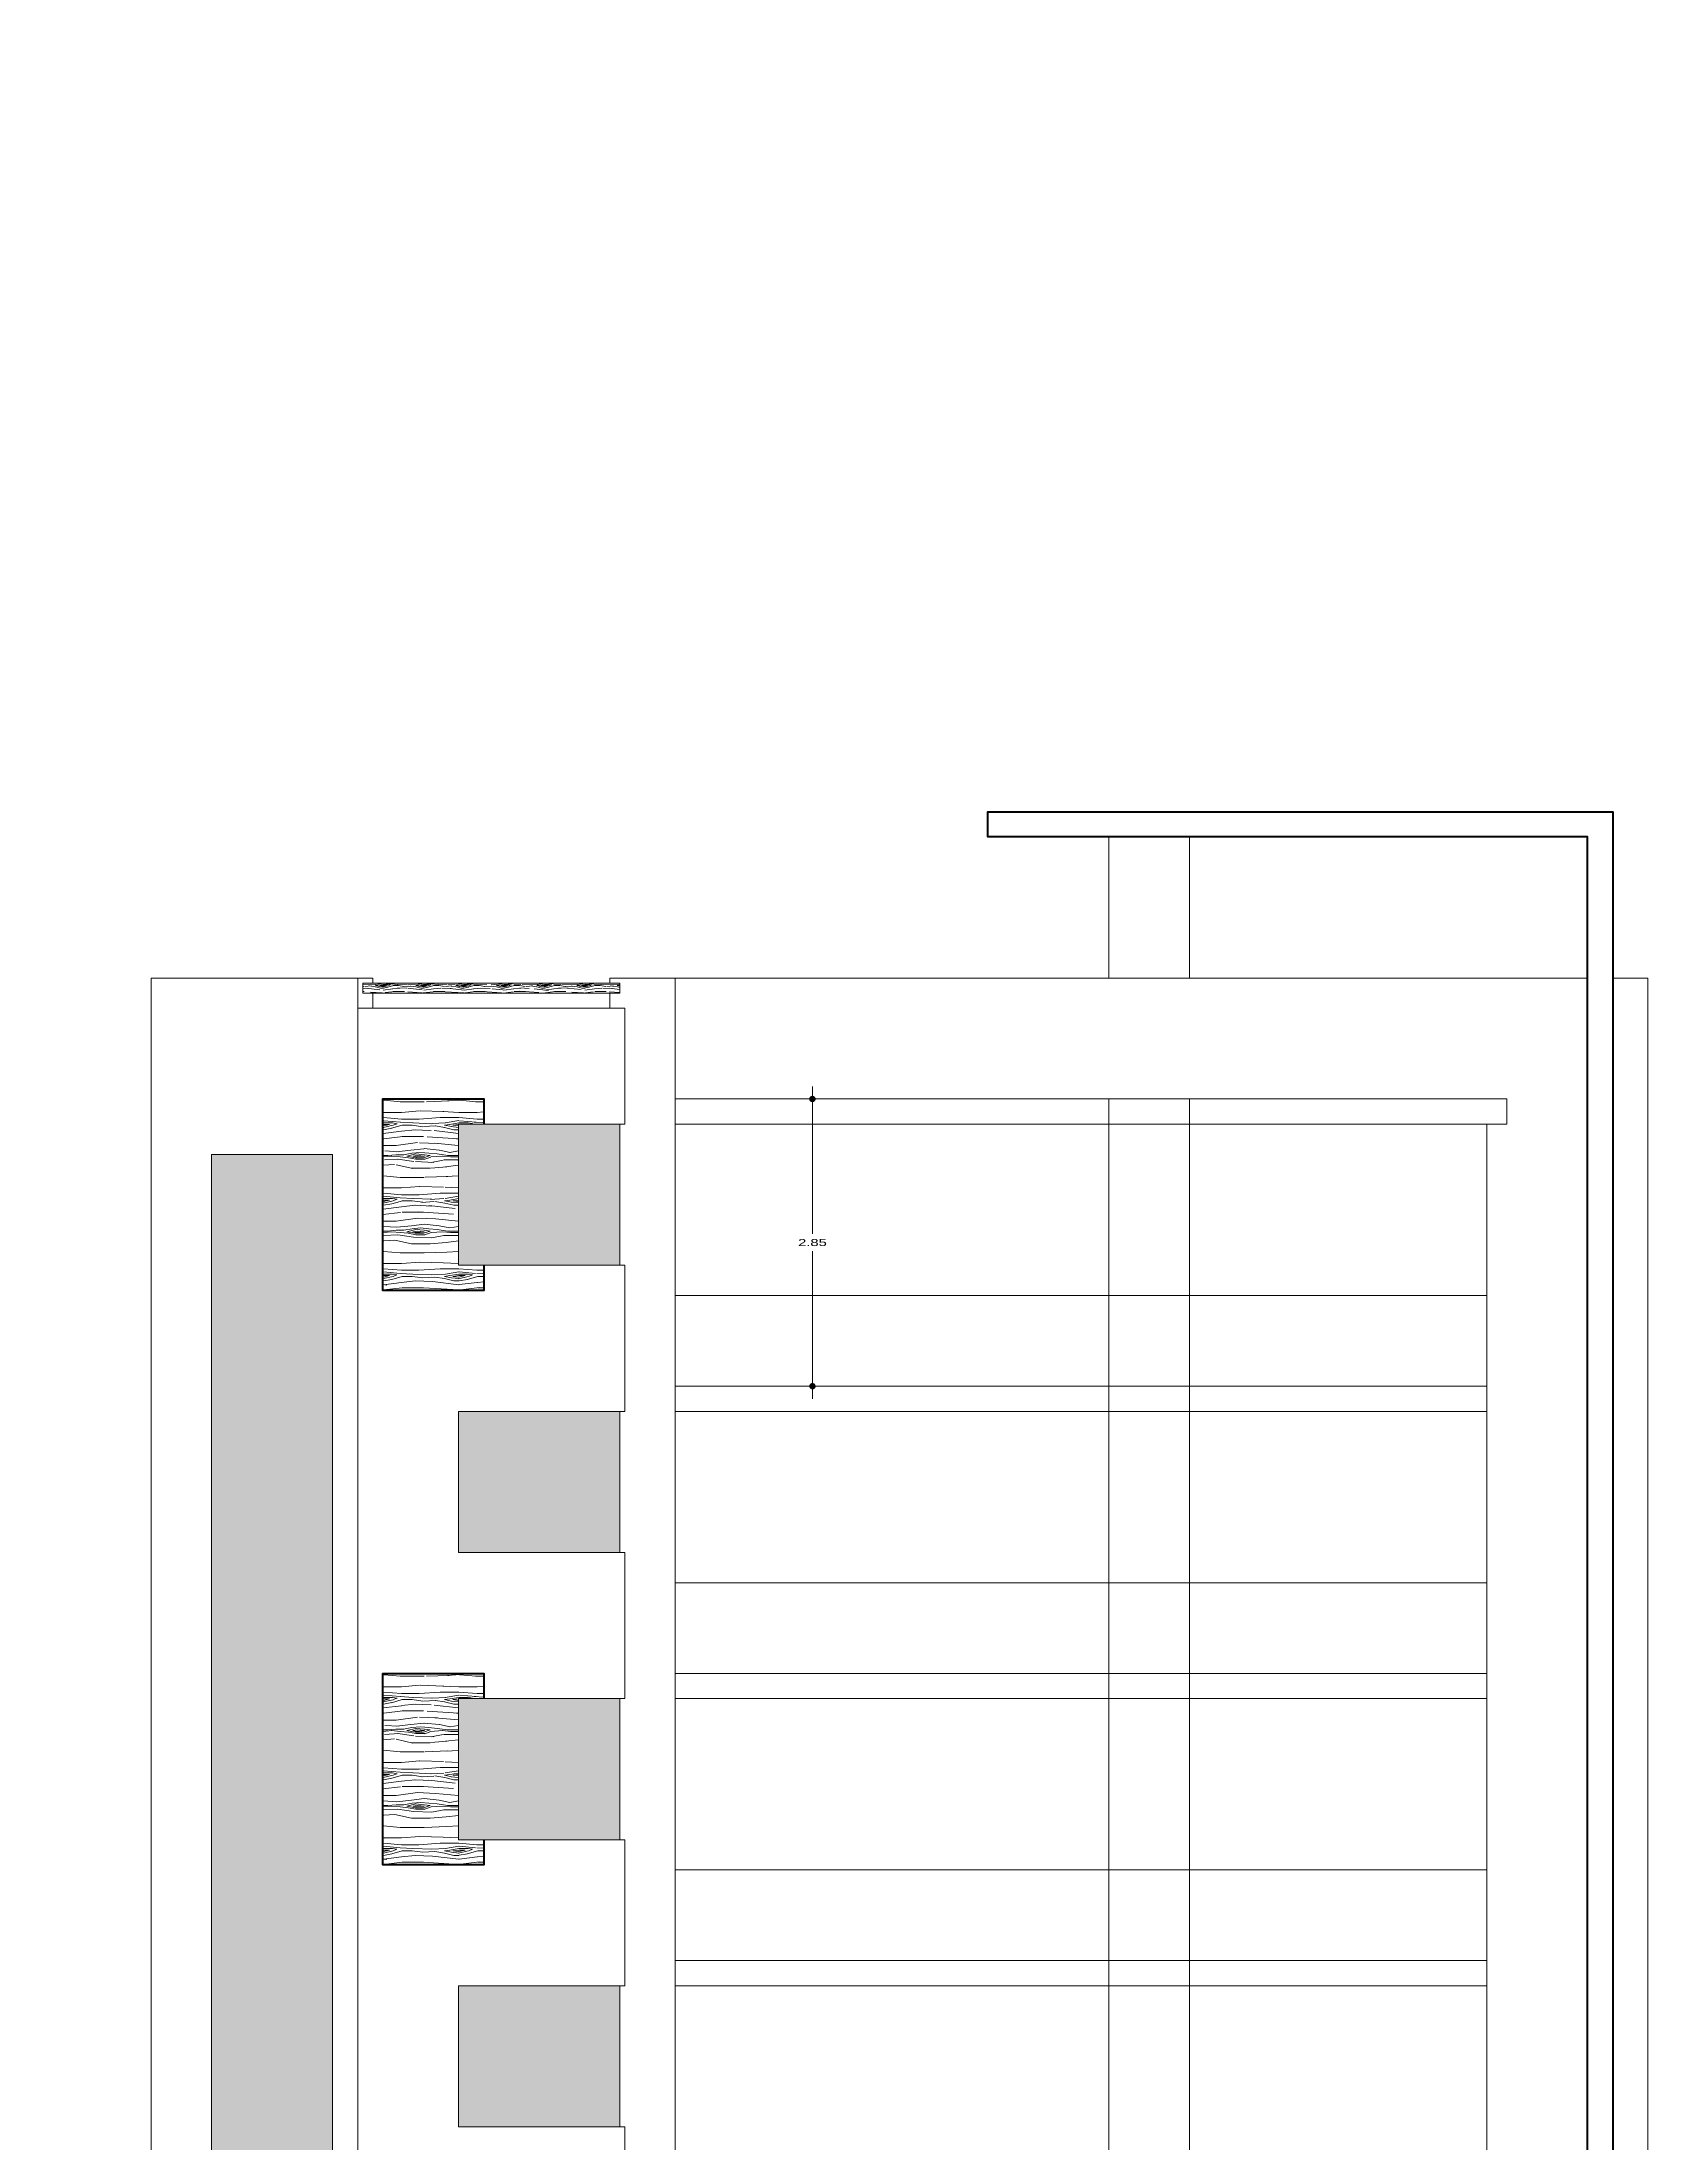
# Model space of a CAD drawing. Header units: millimetres. Extents: x 2325 to 2353, y 1262 to 1382.
# Drawn here: x 2325.69 to 2341.62, y 1282.17 to 1303.01 of the extents above; entities that cross this region are included whole.
import ezdxf

# ---------------------------------------------------------------- set-up
doc = ezdxf.new("R2010")
doc.units = ezdxf.units.MM
doc.linetypes.add('CONTINUA', pattern=[0])
doc.layers.get('Defpoints').update_dxf_attribs({"lineweight": 0})
for name, color, linetype, lineweight in [('cotas', 7, 'Continuous', 0), ('muro alto', 42, 'Continuous', 53), ('PLUMA  01', 255, 'Continuous', 9), ('pluma 01', 7, 'Continuous', 9)]:
    doc.layers.add(name, color=color, linetype=linetype, lineweight=lineweight)
doc.styles.add('Roberto', font='swissel.ttf', dxfattribs={"width": 1.5})
doc.dimstyles.new('ejes cortos', dxfattribs={"dimscale": 0, "dimtxt": 0.07, "dimasz": 0.05, "dimexe": 0.12, "dimexo": 0.1, "dimgap": 0.05, "dimtad": 1, "dimtih": 1, "dimtoh": 1, "dimzin": 4, "dimdsep": 46, "dimtxsty": 'Roberto', "dimblk": 'ARROW', "dimcen": 0.05, "dimclrd": 7, "dimclre": 7, "dimclrt": 7, "dimaunit": 1, "dimadec": 3, "dimazin": 1, "dimtfac": 1, "dimtix": 1, "dimtofl": 0, "dimtmove": 0, "dimatfit": 3, "dimldrblk": 'ARROW', "dimfxl": 0.4, "dimfxlon": 1, "dimtolj": 1, "dimtzin": 4, "dimlwd": 5, "dimlwe": 0, "dimarcsym": 0})

# ---------------------------------------------------------------- blocks, each defined once
blk = doc.blocks.new('ARROW')
at = {"layer": 'cotas', "ltscale": 0.5}
blk.add_line((2.5, 0), (-2.5, 0), dxfattribs=at)
at = {"layer": 'cotas', "const_width": 0.635}
blk.add_lwpolyline([(-0.32, 0, 1), (0.32, 0, 1)], format="xyb", close=True, dxfattribs=at)
blk = doc.blocks.new('*D85')
at = {"layer": 'Defpoints', "color": 0, "transparency": 16777216}
for p in [(2332.974, 1316.219), (2333.348, 1316.219), (2332.974, 1314.819), (2325.831, 1266.472), (2331.866, 1266.472), (2331.866, 1262.322)]:
    blk.add_point(p, dxfattribs=at)
at = {"layer": 'muro alto', "color": 7, "linetype": 'CONTINUA', "lineweight": 0, "transparency": 16777216}
for p, q in [((2326.231, 1266.472), (2325.711, 1266.472)), ((2326.231, 1262.322), (2325.711, 1262.322))]:
    blk.add_line(p, q, dxfattribs=at)
at = {"layer": 'muro alto', "color": 7, "linetype": 'CONTINUA', "lineweight": 5, "transparency": 16777216}
for p, q in [((2325.831, 1266.422), (2325.831, 1264.483)), ((2325.831, 1262.372), (2325.831, 1264.312))]:
    blk.add_line(p, q, dxfattribs=at)
at = {"layer": 'PLUMA  01', "color": 7, "linetype": 'CONTINUA', "lineweight": 0, "transparency": 16777216}
for p, q in [((2333.074, 1316.219), (2333.468, 1316.219)), ((2333.074, 1314.819), (2333.468, 1314.819))]:
    blk.add_line(p, q, dxfattribs=at)
at = {"layer": 'PLUMA  01', "color": 7, "linetype": 'CONTINUA', "lineweight": 5, "transparency": 16777216}
for p, q in [((2333.348, 1316.169), (2333.348, 1315.605)), ((2333.348, 1314.869), (2333.348, 1315.433))]:
    blk.add_line(p, q, dxfattribs=at)
at = {"layer": 'muro alto', "color": 7, "lineweight": 5, "transparency": 16777216, "xscale": 0.05, "yscale": 0.05, "zscale": 0.05}
for p, rotation in [((2325.831, 1266.472), 90), ((2325.831, 1262.322), 270)]:
    blk.add_blockref('ARROW', p, dxfattribs=dict(at, rotation=rotation))
at = {"layer": 'PLUMA  01', "color": 7, "lineweight": 5, "transparency": 16777216, "xscale": 0.05, "yscale": 0.05, "zscale": 0.05}
for p, rotation in [((2333.348, 1316.219), 90), ((2333.348, 1314.819), 270)]:
    blk.add_blockref('ARROW', p, dxfattribs=dict(at, rotation=rotation))
at = {"layer": 'muro alto', "color": 7, "transparency": 16777216, "insert": (2325.831, 1264.397), "char_height": 0.07, "attachment_point": 5, "style": 'Roberto'}
blk.add_mtext('\\A1;4.15', dxfattribs=at)
at = {"layer": 'PLUMA  01', "color": 7, "transparency": 16777216, "insert": (2333.348, 1315.519), "char_height": 0.07, "attachment_point": 5, "style": 'Roberto'}
blk.add_mtext('\\A1;1.40', dxfattribs=at)
blk = doc.blocks.new('*D89')
at = {"layer": 'Defpoints', "color": 0, "transparency": 16777216}
for p in [(2332.974, 1319.569), (2333.858, 1319.569), (2332.974, 1316.219), (2332.988, 1292.522), (2332.988, 1289.672), (2333.335, 1289.672)]:
    blk.add_point(p, dxfattribs=at)
at = {"layer": 'PLUMA  01', "color": 7, "linetype": 'CONTINUA', "lineweight": 0, "transparency": 16777216}
for p, q in [((2333.458, 1319.569), (2333.978, 1319.569)), ((2333.458, 1316.219), (2333.978, 1316.219)), ((2333.088, 1292.522), (2333.455, 1292.522)), ((2333.088, 1289.672), (2333.455, 1289.672))]:
    blk.add_line(p, q, dxfattribs=at)
at = {"layer": 'PLUMA  01', "color": 7, "linetype": 'CONTINUA', "lineweight": 5, "transparency": 16777216}
for p, q in [((2333.858, 1319.519), (2333.858, 1317.98)), ((2333.858, 1316.269), (2333.858, 1317.808)), ((2333.335, 1292.472), (2333.335, 1291.183)), ((2333.335, 1289.722), (2333.335, 1291.012))]:
    blk.add_line(p, q, dxfattribs=at)
at = {"layer": 'PLUMA  01', "color": 7, "lineweight": 5, "transparency": 16777216, "xscale": 0.05, "yscale": 0.05, "zscale": 0.05}
for p, rotation in [((2333.858, 1319.569), 90), ((2333.858, 1316.219), 270), ((2333.335, 1292.522), 90), ((2333.335, 1289.672), 270)]:
    blk.add_blockref('ARROW', p, dxfattribs=dict(at, rotation=rotation))
at = {"layer": 'PLUMA  01', "color": 7, "transparency": 16777216, "char_height": 0.07, "attachment_point": 5, "style": 'Roberto'}
for s, insert in [('\\A1;3.35', (2333.858, 1317.894)), ('\\A1;2.85', (2333.335, 1291.097))]:
    blk.add_mtext(s, dxfattribs=dict(at, insert=insert))

msp = doc.modelspace()

# ---------------------------------------------------------------- hatches: boundary and pattern name
at = {"layer": 'pluma 01'}
h = msp.add_hatch(dxfattribs=at)
h.set_pattern_fill('WOOD7', color=34, scale=0.4, pattern_type=2)
h.set_pattern_definition([(349.6952, (2331.59812, 1293.88048), (2.4000004, -0.39999795), [0.044721, -4.427414]), (0, (2331.6421, 1293.8725), (0.4, 0.4), [0.044, -0.356]), (18.435, (2331.68612, 1293.87248), (0.8, 0.3999994), [0.037947, -1.226964]), (172.875, (2331.72212, 1293.88448), (2.80000015, -0.3999993), [0.03225, -3.192654]), (174.8056, (2331.69012, 1293.88848), (4.00000027, -0.3999981), [0.044182, -4.373963]), (194.0362, (2331.64612, 1293.89248), (-1.2000002, -0.3999992), [0.049477, -1.599765]), (9.4623, (2331.63012, 1293.88048), (2.0000003, 0.3999993), [0.02433, -2.408774]), (353.6598, (2331.65412, 1293.88448), (-3.19999976, 0.4000006), [0.036222, -3.585932]), (185.7106, (2331.69012, 1293.88048), (-3.59999977, -0.4000005), [0.0402, -3.97975]), (168.69, (2331.65012, 1293.87648), (1.6000003, -0.399999), [0.020396, -2.01921]), (354.8056, (2331.56212, 1293.87648), (-4.00000027, 0.3999981), [0.044182, -4.373963]), (348.69, (2331.60612, 1293.87248), (-1.6000003, 0.399999), [0.040792, -1.998816]), (0, (2331.6461, 1293.8645), (0.4, 0.4), [0.048, -0.352]), (20.556, (2331.69412, 1293.86448), (2.0000007, 0.7999984), [0.034176, -3.383426]), (3.8141, (2331.726119, 1293.87648), (5.59999974, 0.40000245), [0.060133, -5.953185]), (354.8056, (2331.78612, 1293.88048), (-4.00000027, 0.3999981), [0.044182, -4.373963]), (0, (2331.8301, 1293.8765), (0.4, 0.4), [0.044, -0.356]), (5.1944, (2331.47412, 1293.87648), (4.00000027, 0.3999981), [0.044182, -4.373963]), (354.8056, (2331.51812, 1293.88048), (-4.00000027, 0.3999981), [0.044182, -4.373963]), (0, (2331.4741, 1293.8845), (0.4, 0.4), [0.024, -0.376]), (5.1944, (2331.49812, 1293.88448), (4.00000027, 0.3999981), [0.044182, -4.373963]), (0, (2331.5421, 1293.8885), (0.4, 0.4), [0.04, -0.36]), (10.3048, (2331.58212, 1293.88848), (-2.4000004, -0.39999795), [0.044721, -4.427414]), (5.1944, (2331.62612, 1293.89648), (4.00000027, 0.3999981), [0.044182, -4.373963]), (354.8056, (2331.67012, 1293.90048), (-4.00000027, 0.3999981), [0.044182, -4.373963]), (354.8056, (2331.71412, 1293.89648), (-4.00000027, 0.3999981), [0.044182, -4.373963]), (351.87, (2331.75812, 1293.89248), (-2.3999999, 0.3999997), [0.056568, -2.771858]), (0, (2331.8141, 1293.8845), (0.4, 0.4), [0.06, -0.34]), (347.4712, (2331.79812, 1293.64448), (2.0000001, -0.39999984), [0.036878, -3.65094]), (354.2894, (2331.83412, 1293.63648), (-3.59999977, 0.4000005), [0.0402, -3.97975]), (8.13, (2331.79812, 1293.64448), (2.3999999, 0.3999997), [0.028284, -2.800143]), (9.4623, (2331.82612, 1293.64848), (2.0000003, 0.3999993), [0.048662, -2.384443]), (0, (2331.4741, 1293.6565), (0.4, 0.4), [0.048, -0.352]), (350.5377, (2331.52212, 1293.65648), (-2.0000003, 0.3999993), [0.02433, -2.408774]), (201.8014, (2331.54612, 1293.65248), (1.2000001, 0.4), [0.02154, -2.132525]), (192.9946, (2331.52612, 1293.64448), (3.6000003, 0.79999903), [0.053367, -5.283299]), (352.875, (2331.84212, 1293.64448), (-2.80000015, 0.3999993), [0.03225, -3.192654]), (7.125, (2331.84212, 1293.64448), (2.80000015, 0.3999993), [0.03225, -3.192654]), (0, (2331.4741, 1293.6485), (0.4, 0.4), [0.032, -0.368]), (194.036, (2331.50612, 1293.64848), (-1.2000002, -0.3999992), [0.032985, -1.616258]), (356.6335, (2331.562119, 1293.66048), (-6.39999973, 0.40000439), [0.068118, -6.743637]), (357.7094, (2331.630119, 1293.656481), (-9.60000005, 0.3999983), [0.10008, -9.907917]), (3.1798, (2331.730119, 1293.65248), (6.8000002, 0.39999642), [0.072111, -7.138992]), (9.4623, (2331.80212, 1293.65648), (2.0000003, 0.3999993), [0.072993, -2.360112]), (10.3048, (2331.47412, 1293.62048), (-2.4000004, -0.39999795), [0.044721, -4.427414]), (15.9454, (2331.51812, 1293.62848), (-1.6, -0.4), [0.05824, -2.853803]), (0, (2331.5741, 1293.6445), (0.4, 0.4), [0.052, -0.348]), (351.87, (2331.62612, 1293.64448), (-2.3999999, 0.3999997), [0.056568, -2.771858]), (3.5763, (2331.682119, 1293.63648), (6.00000026, 0.39999629), [0.064125, -6.348363]), (351.2538, (2331.74612, 1293.64048), (2.79999973, -0.40000168), [0.052612, -5.208567]), (345.9638, (2331.79812, 1293.63248), (-1.2000002, 0.3999992), [0.049477, -1.599765]), (0, (2331.8461, 1293.6205), (0.4, 0.4), [0.028, -0.372]), (174.8056, (2331.56212, 1293.66048), (4.00000027, -0.3999981), [0.088363, -4.329782]), (355.2364, (2331.47412, 1293.68448), (-4.40000038, 0.3999966), [0.096333, -4.720305]), (0, (2331.5701, 1293.6765), (0.4, 0.4), [0.092, -0.308]), (4.0856, (2331.662119, 1293.67648), (5.20000006, 0.39999845), [0.112285, -5.501982]), (0, (2331.7741, 1293.6845), (0.4, 0.4), [0.1, -0.3]), (7.125, (2331.47412, 1293.60048), (2.80000015, 0.3999993), [0.096747, -3.128156]), (6.3402, (2331.57012, 1293.61248), (3.19999976, 0.4000006), [0.072443, -3.54971]), (357.5104, (2331.642119, 1293.620481), (-8.79999979, 0.40000715), [0.092087, -9.116605]), (353.4802, (2331.734119, 1293.616481), (-10.399999916, 1.19999981), [0.140911, -13.950221]), (3.0128, (2331.474119, 1293.86048), (7.2, 0.40000164), [0.076105, -7.534414]), (351.87, (2331.55012, 1293.86448), (-2.3999999, 0.3999997), [0.084853, -2.743574]), (357.6141, (2331.634119, 1293.852481), (-9.20000021, 0.39999311), [0.096083, -9.512246]), (10.6197, (2331.730119, 1293.84848), (-4.39999936, -0.80000323), [0.065115, -6.446413]), (0, (2331.7941, 1293.8605), (0.4, 0.4), [0.08, -0.32]), (356.8202, (2331.474119, 1293.90848), (-6.8000002, 0.39999642), [0.072111, -7.138992]), (6.009, (2331.546119, 1293.90448), (-3.9999999, -0.39999973), [0.07642, -7.565569]), (6.7098, (2331.622119, 1293.91248), (-3.6000004, -0.39999755), [0.068469, -6.778428]), (354.2894, (2331.69012, 1293.92048), (-3.59999977, 0.4000005), [0.0804, -3.939551]), (347.9052, (2331.770119, 1293.91248), (-3.59999944, 0.8000027), [0.057271, -5.669857]), (9.4623, (2331.82612, 1293.90048), (2.0000003, 0.3999993), [0.048662, -2.384443]), (3.8141, (2331.474119, 1293.83248), (5.59999974, 0.40000245), [0.060133, -5.953185]), (347.1957, (2331.534119, 1293.836481), (-5.19999914, 1.20000296), [0.090244, -8.934167]), (0, (2331.6221, 1293.8165), (0.4, 0.4), [0.1, -0.3]), (5.4403, (2331.722119, 1293.816481), (-4.40000012, -0.39999735), [0.08438, -8.353629]), (6.7098, (2331.806119, 1293.82448), (-3.6000004, -0.39999755), [0.068469, -6.778428]), (0, (2331.4741, 1293.9365), (0.4, 0.4), [0.068, -0.332]), (8.13, (2331.54212, 1293.93648), (2.3999999, 0.3999997), [0.113137, -2.71529]), (357.6141, (2331.654119, 1293.952481), (-9.20000021, 0.39999311), [0.096083, -9.512246]), (354.4725, (2331.750119, 1293.948481), (8.40000069, -0.79999415), [0.124579, -12.33335]), (6.8428, (2331.474119, 1293.572481), (-6.79999975, -0.8000032), [0.100718, -9.971025]), (0, (2331.5741, 1293.5845), (0.4, 0.4), [0.112, -0.288]), (356.3478, (2331.6861185, 1293.584481), (-12.400000377, 0.79999492), [0.1883824, -18.6498764]), (0, (2331.4741, 1293.7125), (0.4, 0.4), [0.096, -0.304]), (4.7636, (2331.57012, 1293.71248), (4.40000038, 0.3999966), [0.096333, -4.720305]), (358.1524, (2331.666119, 1293.720481), (-12.000000186, 0.399997736), [0.124064, -12.282386]), (357.2737, (2331.790119, 1293.716481), (-8.00000012, 0.39999841), [0.084095, -8.325423]), (354.8056, (2331.47412, 1293.77648), (-4.00000027, 0.3999981), [0.088363, -4.329782]), (0, (2331.5621, 1293.7685), (0.4, 0.4), [0.128, -0.272]), (1.9092, (2331.690119, 1293.768481), (11.59999961, 0.400009696), [0.120067, -11.886598]), (3.5763, (2331.810119, 1293.77248), (6.00000026, 0.39999629), [0.064125, -6.348363])])
h.paths.add_polyline_path([(2331.424, 1293.572), (2331.424, 1293.672), (2328.874, 1293.672), (2328.874, 1293.572)])
h = msp.add_hatch(dxfattribs=at)
h.set_pattern_fill('WOOD7', color=34, scale=0.75, pattern_type=2)
h.set_pattern_definition([(349.695, (2329.30662, 1291.19998), (4.5000007, -0.7499962), [0.08385, -8.3014]), (0, (2329.3891, 1291.185), (0.75, 0.75), [0.0825, -0.6675]), (18.435, (2329.47162, 1291.18498), (1.5, 0.75), [0.07115, -2.30056]), (172.875, (2329.53912, 1291.20748), (5.25, -0.749999), [0.06047, -5.98623]), (174.8056, (2329.47912, 1291.21498), (7.5000005, -0.7499964), [0.08284, -8.20118]), (194.036, (2329.39662, 1291.22248), (-2.25, -0.749999), [0.09277, -2.99956]), (9.462, (2329.36662, 1291.19998), (3.750001, 0.749999), [0.04562, -4.51645]), (353.66, (2329.41162, 1291.20748), (-5.9999996, 0.750001), [0.067915, -6.72362]), (185.7106, (2329.47912, 1291.19998), (-6.7499996, -0.750001), [0.075374, -7.46203]), (168.69, (2329.40412, 1291.19248), (3, -0.749998), [0.03824, -3.78602]), (354.8056, (2329.23912, 1291.19248), (-7.5000005, 0.7499964), [0.08284, -8.20118]), (348.69, (2329.32162, 1291.18498), (-3, 0.749998), [0.07648, -3.74778]), (0, (2329.3966, 1291.17), (0.75, 0.75), [0.09, -0.66]), (20.556, (2329.48662, 1291.16998), (3.7500014, 1.499997), [0.06408, -6.34392]), (3.814, (2329.54662, 1291.19248), (10.4999995, 0.7500046), [0.11275, -11.162222]), (354.8056, (2329.65912, 1291.19998), (-7.5000005, 0.7499964), [0.08284, -8.20118]), (0, (2329.7416, 1291.1925), (0.75, 0.75), [0.0825, -0.6675]), (5.1944, (2329.07412, 1291.19248), (7.5000005, 0.7499964), [0.08284, -8.20118]), (354.8056, (2329.15662, 1291.19998), (-7.5000005, 0.7499964), [0.08284, -8.20118]), (0, (2329.0741, 1291.2075), (0.75, 0.75), [0.045, -0.705]), (5.1944, (2329.11912, 1291.20748), (7.5000005, 0.7499964), [0.08284, -8.20118]), (0, (2329.2016, 1291.215), (0.75, 0.75), [0.075, -0.675]), (10.305, (2329.27662, 1291.21498), (-4.5000007, -0.7499962), [0.08385, -8.3014]), (5.1944, (2329.35912, 1291.22998), (7.5000005, 0.7499964), [0.08284, -8.20118]), (354.8056, (2329.44162, 1291.23748), (-7.5000005, 0.7499964), [0.08284, -8.20118]), (354.8056, (2329.52412, 1291.22998), (-7.5000005, 0.7499964), [0.08284, -8.20118]), (351.87, (2329.60662, 1291.22248), (-4.5, 0.7499995), [0.106066, -5.197235]), (0, (2329.7116, 1291.2075), (0.75, 0.75), [0.1125, -0.6375]), (347.471, (2329.68162, 1290.75748), (3.7500002, -0.7499997), [0.069146, -6.84551]), (354.2894, (2329.74912, 1290.74248), (-6.7499996, 0.750001), [0.075374, -7.46203]), (8.13, (2329.68162, 1290.75748), (4.5, 0.7499995), [0.05303, -5.25027]), (9.462, (2329.73412, 1290.76498), (3.7500006, 0.749999), [0.09124, -4.47083]), (0, (2329.0741, 1290.78), (0.75, 0.75), [0.09, -0.66]), (350.538, (2329.16412, 1290.77998), (-3.7500006, 0.7499986), [0.04562, -4.51645]), (201.801, (2329.20912, 1290.77248), (2.25, 0.75), [0.04039, -3.998485]), (192.9946, (2329.17162, 1290.75748), (6.7500006, 1.4999982), [0.100063, -9.906185]), (352.875, (2329.76412, 1290.75748), (-5.2500003, 0.7499987), [0.06047, -5.986226]), (7.125, (2329.76412, 1290.75748), (5.2500003, 0.7499987), [0.06047, -5.986226]), (0, (2329.0741, 1290.765), (0.75, 0.75), [0.06, -0.69]), (194.036, (2329.13412, 1290.76498), (-2.25, -0.749999), [0.06185, -3.03048]), (356.6335, (2329.23912, 1290.78748), (-11.9999995, 0.7500082), [0.12772, -12.64432]), (357.7094, (2329.36662, 1290.77998), (-18.0000001, 0.7499968), [0.18765, -18.577344]), (3.1798, (2329.55412, 1290.77248), (12.7500004, 0.7499933), [0.13521, -13.38561]), (9.462, (2329.68912, 1290.77998), (3.7500006, 0.749999), [0.13686, -4.42521]), (10.3048, (2329.07412, 1290.71248), (-4.5000007, -0.7499962), [0.08385, -8.3014]), (15.9454, (2329.15662, 1290.72748), (-3, -0.75), [0.1092, -5.35088]), (0, (2329.2616, 1290.7575), (0.75, 0.75), [0.0975, -0.6525]), (351.87, (2329.35912, 1290.75748), (-4.5, 0.7499995), [0.106066, -5.197235]), (3.5763, (2329.46412, 1290.74248), (11.2500005, 0.749993), [0.120234, -11.90318]), (351.2538, (2329.58412, 1290.74998), (5.2499995, -0.7500031), [0.098647, -9.766063]), (345.964, (2329.68162, 1290.73498), (-2.25, 0.749999), [0.09277, -2.99956]), (0, (2329.7716, 1290.7125), (0.75, 0.75), [0.0525, -0.6975]), (174.8056, (2329.23912, 1290.78748), (7.5000005, -0.7499964), [0.16568, -8.11834]), (355.2364, (2329.07412, 1290.83248), (-8.2500007, 0.7499936), [0.180624, -8.85057]), (0, (2329.2541, 1290.8175), (0.75, 0.75), [0.1725, -0.5775]), (4.0856, (2329.42662, 1290.81748), (9.7500001, 0.7499971), [0.210535, -10.316216]), (0, (2329.6366, 1290.8325), (0.75, 0.75), [0.1875, -0.5625]), (7.125, (2329.07412, 1290.67498), (5.2500003, 0.7499987), [0.1814, -5.86529]), (6.34, (2329.25412, 1290.69748), (5.9999996, 0.7500012), [0.13583, -6.65571]), (357.5104, (2329.38912, 1290.71248), (-16.4999996, 0.7500134), [0.172663, -17.093634]), (353.4802, (2329.561619, 1290.70498), (-19.49999984, 2.24999964), [0.264208, -26.156664]), (3.0128, (2329.07412, 1291.16248), (13.5, 0.7500031), [0.142697, -14.127026]), (351.87, (2329.21662, 1291.16998), (-4.5, 0.7499995), [0.1591, -5.1442]), (357.614, (2329.37412, 1291.14748), (-17.2500004, 0.7499871), [0.180156, -17.835462]), (10.6197, (2329.55412, 1291.13998), (-8.2499988, -1.500006), [0.12209, -12.087024]), (0, (2329.6741, 1291.1625), (0.75, 0.75), [0.15, -0.6]), (356.8202, (2329.07412, 1291.25248), (-12.7500004, 0.7499933), [0.13521, -13.38561]), (6.009, (2329.20912, 1291.24498), (-7.4999998, -0.7499995), [0.143288, -14.185442]), (6.7098, (2329.35162, 1291.25998), (-6.7500007, -0.7499954), [0.12838, -12.709552]), (354.2894, (2329.47912, 1291.27498), (-6.7499996, 0.750001), [0.15075, -7.38666]), (347.905, (2329.62912, 1291.25998), (-6.749999, 1.500005), [0.107384, -10.63098]), (9.462, (2329.73412, 1291.23748), (3.750001, 0.749999), [0.09124, -4.47083]), (3.814, (2329.07412, 1291.10998), (10.4999995, 0.7500046), [0.11275, -11.162222]), (347.1957, (2329.18662, 1291.11748), (-9.7499984, 2.25000554), [0.169207, -16.751563]), (0, (2329.3516, 1291.08), (0.75, 0.75), [0.1875, -0.5625]), (5.4403, (2329.53912, 1291.07998), (-8.2500002, -0.749995), [0.158213, -15.663055]), (6.7098, (2329.69662, 1291.09498), (-6.7500007, -0.7499954), [0.12838, -12.709552]), (0, (2329.0741, 1291.305), (0.75, 0.75), [0.1275, -0.6225]), (8.13, (2329.20162, 1291.30498), (4.5, 0.7499995), [0.21213, -5.09117]), (357.614, (2329.41162, 1291.33498), (-17.2500004, 0.7499871), [0.180156, -17.835462]), (354.4725, (2329.591619, 1291.32748), (15.7500013, -1.49998903), [0.233586, -23.125031]), (6.8428, (2329.074119, 1290.62248), (-12.74999952, -1.500006), [0.188845, -18.695672]), (0, (2329.2616, 1290.645), (0.75, 0.75), [0.21, -0.54]), (356.3478, (2329.471619, 1290.644981), (-23.25000071, 1.49999047), [0.353217, -34.968518]), (0, (2329.0741, 1290.885), (0.75, 0.75), [0.18, -0.57]), (4.7636, (2329.25412, 1290.88498), (8.2500007, 0.7499936), [0.180624, -8.85057]), (358.1524, (2329.434119, 1290.89998), (-22.50000035, 0.74999575), [0.23262, -23.029473]), (357.2737, (2329.66662, 1290.89248), (-15.0000002, 0.749997), [0.15768, -15.61017]), (354.8056, (2329.07412, 1291.00498), (-7.5000005, 0.7499964), [0.16568, -8.11834]), (0, (2329.2391, 1290.99), (0.75, 0.75), [0.24, -0.51]), (1.9092, (2329.479119, 1290.98998), (21.74999927, 0.75001818), [0.225125, -22.287371]), (3.5763, (2329.70412, 1290.99748), (11.2500005, 0.749993), [0.120234, -11.90318])])
h.paths.add_polyline_path([(2329.824, 1292.272), (2330.074, 1292.272), (2330.074, 1292.522), (2329.074, 1292.522), (2329.074, 1290.622), (2330.074, 1290.622), (2330.074, 1290.872), (2329.824, 1290.872)])
h = msp.add_hatch(color=256, dxfattribs=at)
h.dxf.hatch_style = 1
h.set_gradient(color1=(39, 118, 187), color2=(173, 221, 247), rotation=45, name='INVCYLINDER')
h.paths.add_polyline_path([(2331.424, 1292.272), (2329.824, 1292.272), (2329.824, 1290.872), (2331.424, 1290.872)])
h = msp.add_hatch(color=256, dxfattribs=at)
h.dxf.hatch_style = 1
h.set_gradient(color1=(39, 118, 187), color2=(173, 221, 247), rotation=45, name='INVCYLINDER')
h.paths.add_polyline_path([(2328.574, 1291.972), (2327.374, 1291.972), (2327.374, 1265.022), (2328.574, 1265.022)])
h = msp.add_hatch(color=256, dxfattribs=at)
h.dxf.hatch_style = 1
h.set_gradient(color1=(39, 118, 187), color2=(173, 221, 247), rotation=45, name='INVCYLINDER')
h.paths.add_polyline_path([(2331.424, 1289.422), (2329.824, 1289.422), (2329.824, 1288.022), (2331.424, 1288.022)])
h = msp.add_hatch(dxfattribs=at)
h.set_pattern_fill('WOOD7', color=34, scale=0.75, pattern_type=2)
h.set_pattern_definition([(349.695, (2329.30662, 1285.49998), (4.5000007, -0.7499962), [0.08385, -8.3014]), (0, (2329.3891, 1285.485), (0.75, 0.75), [0.0825, -0.6675]), (18.435, (2329.47162, 1285.48498), (1.5, 0.75), [0.07115, -2.30056]), (172.875, (2329.53912, 1285.50748), (5.25, -0.749999), [0.06047, -5.98623]), (174.8056, (2329.47912, 1285.51498), (7.5000005, -0.7499964), [0.08284, -8.20118]), (194.036, (2329.39662, 1285.52248), (-2.25, -0.749999), [0.09277, -2.99956]), (9.462, (2329.36662, 1285.49998), (3.750001, 0.749999), [0.04562, -4.51645]), (353.66, (2329.41162, 1285.50748), (-5.9999996, 0.750001), [0.067915, -6.72362]), (185.7106, (2329.47912, 1285.49998), (-6.7499996, -0.750001), [0.075374, -7.46203]), (168.69, (2329.40412, 1285.49248), (3, -0.749998), [0.03824, -3.78602]), (354.8056, (2329.23912, 1285.49248), (-7.5000005, 0.7499964), [0.08284, -8.20118]), (348.69, (2329.32162, 1285.48498), (-3, 0.749998), [0.07648, -3.74778]), (0, (2329.3966, 1285.47), (0.75, 0.75), [0.09, -0.66]), (20.556, (2329.48662, 1285.46998), (3.7500014, 1.499997), [0.06408, -6.34392]), (3.814, (2329.54662, 1285.49248), (10.4999995, 0.7500046), [0.11275, -11.162222]), (354.8056, (2329.65912, 1285.49998), (-7.5000005, 0.7499964), [0.08284, -8.20118]), (0, (2329.7416, 1285.4925), (0.75, 0.75), [0.0825, -0.6675]), (5.1944, (2329.07412, 1285.49248), (7.5000005, 0.7499964), [0.08284, -8.20118]), (354.8056, (2329.15662, 1285.49998), (-7.5000005, 0.7499964), [0.08284, -8.20118]), (0, (2329.0741, 1285.5075), (0.75, 0.75), [0.045, -0.705]), (5.1944, (2329.11912, 1285.50748), (7.5000005, 0.7499964), [0.08284, -8.20118]), (0, (2329.2016, 1285.515), (0.75, 0.75), [0.075, -0.675]), (10.305, (2329.27662, 1285.51498), (-4.5000007, -0.7499962), [0.08385, -8.3014]), (5.1944, (2329.35912, 1285.52998), (7.5000005, 0.7499964), [0.08284, -8.20118]), (354.8056, (2329.44162, 1285.53748), (-7.5000005, 0.7499964), [0.08284, -8.20118]), (354.8056, (2329.52412, 1285.52998), (-7.5000005, 0.7499964), [0.08284, -8.20118]), (351.87, (2329.60662, 1285.52248), (-4.5, 0.7499995), [0.106066, -5.197235]), (0, (2329.7116, 1285.5075), (0.75, 0.75), [0.1125, -0.6375]), (347.471, (2329.68162, 1285.05748), (3.7500002, -0.7499997), [0.069146, -6.84551]), (354.2894, (2329.74912, 1285.04248), (-6.7499996, 0.750001), [0.075374, -7.46203]), (8.13, (2329.68162, 1285.05748), (4.5, 0.7499995), [0.05303, -5.25027]), (9.462, (2329.73412, 1285.06498), (3.7500006, 0.749999), [0.09124, -4.47083]), (0, (2329.0741, 1285.08), (0.75, 0.75), [0.09, -0.66]), (350.538, (2329.16412, 1285.07998), (-3.7500006, 0.7499986), [0.04562, -4.51645]), (201.801, (2329.20912, 1285.07248), (2.25, 0.75), [0.04039, -3.998485]), (192.9946, (2329.17162, 1285.05748), (6.7500006, 1.4999982), [0.100063, -9.906185]), (352.875, (2329.76412, 1285.05748), (-5.2500003, 0.7499987), [0.06047, -5.986226]), (7.125, (2329.76412, 1285.05748), (5.2500003, 0.7499987), [0.06047, -5.986226]), (0, (2329.0741, 1285.065), (0.75, 0.75), [0.06, -0.69]), (194.036, (2329.13412, 1285.06498), (-2.25, -0.749999), [0.06185, -3.03048]), (356.6335, (2329.23912, 1285.08748), (-11.9999995, 0.7500082), [0.12772, -12.64432]), (357.7094, (2329.36662, 1285.07998), (-18.0000001, 0.7499968), [0.18765, -18.577344]), (3.1798, (2329.55412, 1285.07248), (12.7500004, 0.7499933), [0.13521, -13.38561]), (9.462, (2329.68912, 1285.07998), (3.7500006, 0.749999), [0.13686, -4.42521]), (10.3048, (2329.07412, 1285.01248), (-4.5000007, -0.7499962), [0.08385, -8.3014]), (15.9454, (2329.15662, 1285.02748), (-3, -0.75), [0.1092, -5.35088]), (0, (2329.2616, 1285.0575), (0.75, 0.75), [0.0975, -0.6525]), (351.87, (2329.35912, 1285.05748), (-4.5, 0.7499995), [0.106066, -5.197235]), (3.5763, (2329.46412, 1285.04248), (11.2500005, 0.749993), [0.120234, -11.90318]), (351.2538, (2329.58412, 1285.04998), (5.2499995, -0.7500031), [0.098647, -9.766063]), (345.964, (2329.68162, 1285.03498), (-2.25, 0.749999), [0.09277, -2.99956]), (0, (2329.7716, 1285.0125), (0.75, 0.75), [0.0525, -0.6975]), (174.8056, (2329.23912, 1285.08748), (7.5000005, -0.7499964), [0.16568, -8.11834]), (355.2364, (2329.07412, 1285.13248), (-8.2500007, 0.7499936), [0.180624, -8.85057]), (0, (2329.2541, 1285.1175), (0.75, 0.75), [0.1725, -0.5775]), (4.0856, (2329.42662, 1285.11748), (9.7500001, 0.7499971), [0.210535, -10.316216]), (0, (2329.6366, 1285.1325), (0.75, 0.75), [0.1875, -0.5625]), (7.125, (2329.07412, 1284.97498), (5.2500003, 0.7499987), [0.1814, -5.86529]), (6.34, (2329.25412, 1284.99748), (5.9999996, 0.7500012), [0.13583, -6.65571]), (357.5104, (2329.38912, 1285.01248), (-16.4999996, 0.7500134), [0.172663, -17.093634]), (353.4802, (2329.561619, 1285.00498), (-19.49999984, 2.24999964), [0.264208, -26.156664]), (3.0128, (2329.07412, 1285.46248), (13.5, 0.7500031), [0.142697, -14.127026]), (351.87, (2329.21662, 1285.46998), (-4.5, 0.7499995), [0.1591, -5.1442]), (357.614, (2329.37412, 1285.44748), (-17.2500004, 0.7499871), [0.180156, -17.835462]), (10.6197, (2329.55412, 1285.43998), (-8.2499988, -1.500006), [0.12209, -12.087024]), (0, (2329.6741, 1285.4625), (0.75, 0.75), [0.15, -0.6]), (356.8202, (2329.07412, 1285.55248), (-12.7500004, 0.7499933), [0.13521, -13.38561]), (6.009, (2329.20912, 1285.54498), (-7.4999998, -0.7499995), [0.143288, -14.185442]), (6.7098, (2329.35162, 1285.55998), (-6.7500007, -0.7499954), [0.12838, -12.709552]), (354.2894, (2329.47912, 1285.57498), (-6.7499996, 0.750001), [0.15075, -7.38666]), (347.905, (2329.62912, 1285.55998), (-6.749999, 1.500005), [0.107384, -10.63098]), (9.462, (2329.73412, 1285.53748), (3.750001, 0.749999), [0.09124, -4.47083]), (3.814, (2329.07412, 1285.40998), (10.4999995, 0.7500046), [0.11275, -11.162222]), (347.1957, (2329.18662, 1285.41748), (-9.7499984, 2.25000554), [0.169207, -16.751563]), (0, (2329.3516, 1285.38), (0.75, 0.75), [0.1875, -0.5625]), (5.4403, (2329.53912, 1285.37998), (-8.2500002, -0.749995), [0.158213, -15.663055]), (6.7098, (2329.69662, 1285.39498), (-6.7500007, -0.7499954), [0.12838, -12.709552]), (0, (2329.0741, 1285.605), (0.75, 0.75), [0.1275, -0.6225]), (8.13, (2329.20162, 1285.60498), (4.5, 0.7499995), [0.21213, -5.09117]), (357.614, (2329.41162, 1285.63498), (-17.2500004, 0.7499871), [0.180156, -17.835462]), (354.4725, (2329.591619, 1285.62748), (15.7500013, -1.49998903), [0.233586, -23.125031]), (6.8428, (2329.074119, 1284.92248), (-12.74999952, -1.500006), [0.188845, -18.695672]), (0, (2329.2616, 1284.945), (0.75, 0.75), [0.21, -0.54]), (356.3478, (2329.471619, 1284.944981), (-23.25000071, 1.49999047), [0.353217, -34.968518]), (0, (2329.0741, 1285.185), (0.75, 0.75), [0.18, -0.57]), (4.7636, (2329.25412, 1285.18498), (8.2500007, 0.7499936), [0.180624, -8.85057]), (358.1524, (2329.434119, 1285.19998), (-22.50000035, 0.74999575), [0.23262, -23.029473]), (357.2737, (2329.66662, 1285.19248), (-15.0000002, 0.749997), [0.15768, -15.61017]), (354.8056, (2329.07412, 1285.30498), (-7.5000005, 0.7499964), [0.16568, -8.11834]), (0, (2329.2391, 1285.29), (0.75, 0.75), [0.24, -0.51]), (1.9092, (2329.479119, 1285.28998), (21.74999927, 0.75001818), [0.225125, -22.287371]), (3.5763, (2329.70412, 1285.29748), (11.2500005, 0.749993), [0.120234, -11.90318])])
h.paths.add_polyline_path([(2329.824, 1286.572), (2330.074, 1286.572), (2330.074, 1286.822), (2329.074, 1286.822), (2329.074, 1284.922), (2330.074, 1284.922), (2330.074, 1285.172), (2329.824, 1285.172)])
h = msp.add_hatch(color=256, dxfattribs=at)
h.dxf.hatch_style = 1
h.set_gradient(color1=(39, 118, 187), color2=(173, 221, 247), rotation=45, name='INVCYLINDER')
h.paths.add_polyline_path([(2331.424, 1286.572), (2329.824, 1286.572), (2329.824, 1285.172), (2331.424, 1285.172)])
h = msp.add_hatch(color=256, dxfattribs=at)
h.dxf.hatch_style = 1
h.set_gradient(color1=(39, 118, 187), color2=(173, 221, 247), rotation=45, name='INVCYLINDER')
h.paths.add_polyline_path([(2331.424, 1283.722), (2329.824, 1283.722), (2329.824, 1282.322), (2331.424, 1282.322)])

# ---------------------------------------------------------------- linework, layer by layer
at = {"layer": 'PLUMA  01'}
for p, q in [((2340.224, 1292.272), (2340.224, 1292.522)), ((2340.024, 1292.272), (2340.024, 1272.572))]:
    msp.add_line(p, q, dxfattribs=at)
at = {"layer": 'pluma 01'}
for p, q in [((2336.274, 1293.722), (2336.274, 1295.122)), ((2337.074, 1293.722), (2337.074, 1295.122)), ((2326.774, 1262.322), (2326.774, 1293.722)), ((2328.824, 1293.722), (2326.774, 1293.722)), ((2328.824, 1292.272), (2328.824, 1293.722)), ((2328.874, 1293.672), (2331.424, 1293.672)), ((2328.874, 1293.572), (2328.874, 1293.672)), ((2331.424, 1293.572), (2331.424, 1293.672)), ((2341.024, 1293.722), (2331.474, 1293.722)), ((2331.974, 1272.572), (2331.974, 1293.722)), ((2341.624, 1293.722), (2341.274, 1293.722)), ((2341.624, 1262.322), (2341.624, 1293.722)), ((2331.474, 1293.422), (2328.824, 1293.422)), ((2328.874, 1293.572), (2331.424, 1293.572)), ((2328.974, 1293.572), (2328.974, 1293.422)), ((2331.324, 1293.572), (2331.324, 1293.422)), ((2331.474, 1292.272), (2331.474, 1293.422)), ((2340.224, 1292.522), (2331.974, 1292.522)), ((2336.274, 1272.572), (2336.274, 1292.522)), ((2337.074, 1272.572), (2337.074, 1292.522)), ((2328.824, 1272.322), (2328.824, 1292.272)), ((2331.424, 1290.872), (2331.424, 1292.272)), ((2340.224, 1292.272), (2331.974, 1292.272)), ((2328.574, 1291.972), (2327.374, 1291.972)), ((2327.374, 1265.022), (2327.374, 1291.972)), ((2328.574, 1265.022), (2328.574, 1291.972)), ((2331.474, 1289.422), (2331.474, 1290.872)), ((2340.024, 1290.572), (2331.974, 1290.572)), ((2340.024, 1289.672), (2331.974, 1289.672)), ((2331.424, 1288.022), (2331.424, 1289.422)), ((2340.024, 1289.422), (2331.974, 1289.422)), ((2331.474, 1286.572), (2331.474, 1288.022)), ((2340.024, 1287.722), (2331.974, 1287.722)), ((2340.024, 1286.822), (2331.974, 1286.822)), ((2331.424, 1285.172), (2331.424, 1286.572)), ((2340.024, 1286.572), (2331.974, 1286.572)), ((2331.474, 1283.722), (2331.474, 1285.172)), ((2340.024, 1284.872), (2331.974, 1284.872)), ((2340.024, 1283.972), (2331.974, 1283.972)), ((2331.424, 1282.322), (2331.424, 1283.722)), ((2340.024, 1283.722), (2331.974, 1283.722)), ((2331.474, 1280.872), (2331.474, 1282.322))]:
    msp.add_line(p, q, dxfattribs=at)
at = {"layer": 'pluma 01', "lineweight": 50}
msp.add_lwpolyline([(2329.824, 1272.572), (2341.024, 1272.572), (2341.024, 1295.122), (2335.074, 1295.122), (2335.074, 1295.372), (2341.274, 1295.372), (2341.274, 1272.322), (2329.824, 1272.322)], close=True, dxfattribs=at)
at = {"layer": 'pluma 01'}
for points in [[(2328.824, 1293.722), (2328.974, 1293.722), (2328.974, 1293.672)], [(2331.474, 1293.722), (2331.324, 1293.722), (2331.324, 1293.672)], [(2331.474, 1290.872), (2329.824, 1290.872), (2329.824, 1292.272), (2331.474, 1292.272)], [(2331.474, 1288.022), (2329.824, 1288.022), (2329.824, 1289.422), (2331.474, 1289.422)], [(2331.474, 1285.172), (2329.824, 1285.172), (2329.824, 1286.572), (2331.474, 1286.572)], [(2331.474, 1282.322), (2329.824, 1282.322), (2329.824, 1283.722), (2331.474, 1283.722)]]:
    msp.add_lwpolyline(points, dxfattribs=at)
at = {"layer": 'pluma 01', "lineweight": 40}
for points in [[(2330.074, 1290.872), (2330.074, 1290.622), (2329.074, 1290.622), (2329.074, 1292.522), (2330.074, 1292.522), (2330.074, 1292.272)], [(2330.074, 1285.172), (2330.074, 1284.922), (2329.074, 1284.922), (2329.074, 1286.822), (2330.074, 1286.822), (2330.074, 1286.572)]]:
    msp.add_lwpolyline(points, dxfattribs=at)

# ---------------------------------------------------------------- dimensions: what is measured, and where the dimension line sits
at = {"layer": 'muro alto'}
dim = msp.add_linear_dim(base=(2325.831, 1266.472), p1=(2331.866, 1262.322), p2=(2331.866, 1266.472), angle=90, dimstyle='ejes cortos', override={"dimscale": 1}, dxfattribs=at)
dim.commit()
dim.dimension.update_dxf_attribs({"geometry": '*D85', "text_midpoint": (2325.831, 1264.397)})
at = {"layer": 'PLUMA  01'}
for base, p1, p2, picture, middle in [((2333.335, 1289.672), (2332.988, 1292.522), (2332.988, 1289.672), '*D89', (2333.335, 1291.097)), ((2333.858, 1319.569), (2332.974, 1316.219), (2332.974, 1319.569), '*D89', (2333.858, 1317.894)), ((2333.348, 1316.219), (2332.974, 1314.819), (2332.974, 1316.219), '*D85', (2333.348, 1315.519))]:
    dim = msp.add_linear_dim(base=base, p1=p1, p2=p2, angle=90, dimstyle='ejes cortos', override={"dimscale": 1}, dxfattribs=at)
    dim.commit()
    dim.dimension.update_dxf_attribs({"geometry": picture, "text_midpoint": middle})

doc.saveas('drawing.dxf')
